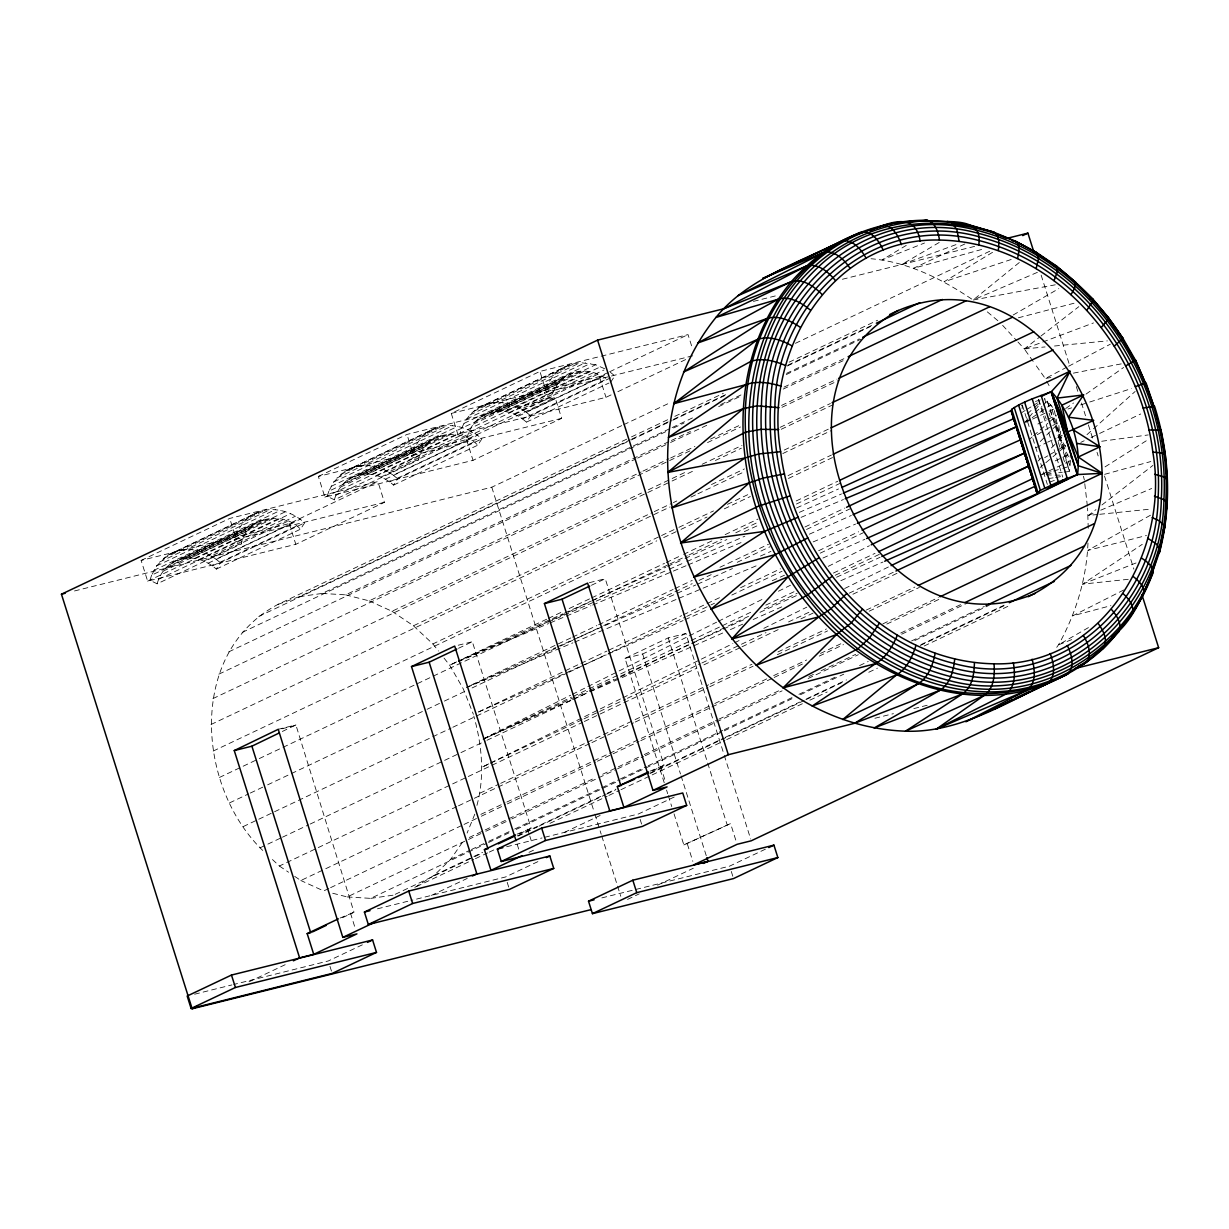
<?xml version="1.0" encoding="UTF-8"?>
<svg xmlns="http://www.w3.org/2000/svg" width="1229" height="1229" viewBox="0 0 1229 1229"><rect width="100%" height="100%" fill="white"/><g stroke="black" fill="none" stroke-linecap="round" stroke-linejoin="round"><path stroke-width="0.75" stroke-dasharray="5 3.75" d="M1087.972 543.049C1086.528 578.721 1075.897 613.701 1058.507 644.826L1056.356 647.837M1088.233 528.316L1087.588 507.961M1064.099 472.074L1069.476 471.46L1060.12 438.169L1060.489 431.149M1022.113 408.811L1022.344 405.109L1020.884 406.092M262.745 850.453C196.133 786.022 187.699 651.908 278.015 604.391L629.755 437.708M476.929 805.41C484.871 776.175 482.014 744.958 473.81 716.092M474.793 814.151L467.112 833.078M151.628 575.172L149.938 580.288L157.158 583.806L241.345 543.909C246.599 517.025 282.778 510.02 300.506 529.207L304.638 522.863C291.826 511.08 272.085 505.426 255.801 513.2L167.298 555.493L156.544 565.939L151.628 575.172L285.543 511.71M328.865 491.17L327.16 496.301L334.396 499.819L418.582 459.923C423.821 433.023 459.999 426.017 477.743 445.205L481.876 438.876C469.063 427.093 449.322 421.439 433.038 429.213L344.535 471.506L333.781 481.952L328.865 491.17L595.712 364.736L605.651 369.192M157.158 583.806C160.185 572.099 169.233 561.776 181.201 558.888L265.387 519.007M334.396 499.819C337.422 488.113 346.47 477.789 358.438 474.901L442.624 435.005M595.712 364.736L580.365 362.632L570.548 364.398L481.783 406.108C470.861 411.285 463.179 421.777 460.092 433.315L467.327 436.817C470.338 425.111 479.402 414.803 491.37 411.915L575.556 372.018C586.341 369.376 597.847 372.617 606.696 379.024L522.509 418.92C513.661 412.514 502.154 409.272 491.37 411.915M467.327 436.817L551.514 396.921C554.525 385.215 563.589 374.906 575.556 372.018M181.201 558.888C193.706 555.831 206.979 560.67 216.319 569.104L220.452 562.759L304.638 522.863M358.438 474.901C370.943 471.844 384.201 476.683 393.557 485.102L397.674 478.772L481.876 438.876M522.509 418.92L526.488 422.115L530.605 415.771L611.351 377.518M610.675 382.219L614.792 375.89L610.352 372.279M414.803 887.399L434.067 875.355L450.659 859.363L464.086 839.929M1025.631 421.532L1027.982 418.659M1029.165 417.215L1033.896 411.469M1035.079 410.04L1039.795 404.295M1040.256 441.549L1045.464 436.31M1046.755 435.005L1051.963 429.781M1053.253 428.475L1058.446 423.252M1037.967 461.105L1043.329 455.821M1051.394 447.909L1056.771 442.64M1058.123 441.319L1063.484 436.049M1024.448 422.96L1027.137 420.395M1035.202 412.683L1041.931 406.261M1043.267 404.986L1047.308 401.13L1054.006 408.95L1060.12 438.169L1070.106 466.175L1069.476 471.46L1047.308 401.13L1044.512 398.549L1046.831 405.862M1086.989 434.651L1135.15 391.467M1027.352 413.835L1033.067 408.735M1034.495 407.46L1040.226 402.375M1029.334 439.383L1032.176 436.909M1033.604 435.665L1047.815 423.298M1049.243 422.054L1056.341 415.878M1040.118 467.512L1044.404 463.901M1045.848 462.703L1051.563 457.91M1052.992 456.712L1065.881 445.912M1019.302 262.514L973.122 300.014C942.628 279.382 908.262 261.946 871.038 258.735M1062.778 468.326L1070.106 466.175L1070.336 460.783L1060.12 438.169L1064.975 434.359M1017.95 342L1024.325 348.944L1039.457 337.207M1040.978 336.024L1078.832 306.666M1097.85 514.475L1088.448 515.427L1095.945 509.62M1101.937 504.965L1152.879 465.438M1065.666 408.535L1073.501 402.989M1086.021 394.11L1123.613 367.471M1026 421.9L1030.639 418.705M1032.191 417.645L1038.382 413.39M1039.934 412.329L1046.14 408.074M1047.676 407.014L1050.78 404.879L1060.12 438.169L1066.127 447.556M1128.268 579.305L1082.565 584.128L1142.263 544.339M1105.04 466.882L1147.994 439.69M1021.898 412.514L1025.124 410.517M1026.737 409.518L1031.592 406.522M1033.205 405.524L1039.673 401.545M992.54 252.329L944.041 281.794L1011.237 259.473M906.265 245.401L882.145 259.872L924.531 243.004M1037.261 434.697L1043.605 430.949M1045.188 430.012L1057.877 422.515M939.202 242.466L901.717 264.512L956.823 244.325M1044.65 457.695L1047.861 455.805M1049.474 454.853L1055.895 451.074M1057.493 450.137L1065.528 445.405M1013.142 315.023L1058.799 288.631M1088.448 627.589L1058.507 644.826L1074.315 638.604M1150.482 515.212L1087.849 550.408L1146.457 535.506M255.801 513.2C244.878 518.377 237.197 528.869 234.124 540.391L241.345 543.909M433.038 429.213C422.115 434.375 414.434 444.883 411.362 456.405L418.582 459.923M565.97 366.211C555.047 371.388 547.366 381.881 544.278 393.418L551.514 396.921M1066.972 367.102L1045.295 378.563L1034.265 362.97M1068.646 366.227L1110.34 344.181M1123.721 589.997L1072.702 615.837L1110.908 605.651M483.074 739.013L570.655 695.199M572.361 694.339L586.11 687.457M587.831 686.596L687.426 636.776M689.146 635.915L716.615 622.181M718.335 621.321L764.699 598.124M778.433 591.241L790.462 585.234M828.238 566.339L869.456 545.722M488.712 763.885L481.829 767.28L582.331 719.656M490.432 763.04L621.121 698.656M622.842 697.811L732.883 643.597M734.604 642.752L741.486 639.357M763.839 628.342L806.823 607.157M844.661 588.522L889.366 566.508M282.347 731.47L295.882 724.926L354.013 912.241L340.156 918.8M141.12 560.424L229.731 518.423L377.887 481.584L384.416 502.323L295.805 544.309L147.649 581.148L141.12 560.424L289.276 523.585L377.887 481.584M318.357 476.422L406.968 434.436L555.124 397.597L561.653 418.336L473.042 460.322L324.886 497.161L318.357 476.422L466.498 439.598L555.124 397.597M611.074 394.908L605.974 397.336L457.818 434.16L451.273 413.436L539.9 371.435L688.04 334.611L692.403 348.421M167.298 555.493L260.394 511.387M344.535 471.506L437.632 427.4M477.466 408.52L570.548 364.398M163.319 558.473L265.218 510.189M340.556 474.471L442.44 426.202M473.488 411.485L575.372 363.2M159.724 561.96L270.196 509.62M336.961 477.973L447.433 425.633M469.893 414.972L580.365 362.632M156.544 565.939L275.296 509.682M333.781 481.952L452.518 425.695M466.713 418.966L585.45 362.693M153.84 570.364L280.427 510.388M331.077 486.377L457.664 426.402M464.009 423.375L590.581 363.4M173.059 562.191L261.193 520.359M350.296 478.204L438.43 436.372M483.227 415.202L571.362 373.37M169.402 564.664L253.589 524.768M346.639 480.677L430.826 440.781M479.571 417.676L563.758 377.779M185.579 558.12L269.765 518.223M362.816 474.133L447.003 434.236M495.748 411.147L579.934 371.25M166.099 567.66L250.286 527.763M343.337 483.658L427.523 443.761M476.268 420.671L560.455 380.775M190.096 557.951L274.282 518.054M367.333 473.964L451.519 434.067M500.249 410.962L584.436 371.066M163.18 571.116L247.367 531.22M340.418 487.114L424.604 447.218M473.349 424.128L557.536 384.231M194.658 558.381L278.845 518.484M371.895 474.394L456.082 434.498M504.827 411.408L589.014 371.511M147.649 581.148L290.582 513.661M324.886 497.161L600.751 366.672M199.236 559.41L283.423 519.514M376.473 475.423L460.66 435.527M509.405 412.422L593.592 372.541M158.679 579.243L242.866 539.347M335.916 495.256L420.103 455.36M468.848 432.255L553.035 392.358M171.614 553.096C184.258 547.074 199.482 549.071 211.296 556.076L295.482 516.18M348.852 469.094C361.495 463.087 376.719 465.084 388.533 472.09L472.719 432.193M481.783 406.108C494.427 400.101 509.636 402.083 521.465 409.088L603.931 370.006M203.753 561.023L287.939 521.127M380.99 477.036L465.176 437.14M513.906 414.035L598.093 374.138M451.273 413.436L599.429 376.596L607.956 372.571M609.661 371.757L688.04 334.611M211.296 556.076L215.997 559.164L300.183 519.268M388.533 472.09L393.234 475.162L477.42 435.281M521.465 409.088L526.166 412.176L608.632 373.094M208.147 563.205L292.333 523.308M385.384 479.202L469.57 439.306M518.3 416.216L602.487 376.32M212.356 565.893L296.542 525.997M389.593 481.906L473.779 442.01M216.319 569.104L300.506 529.207M393.557 485.102L477.743 445.205M526.488 422.115L608.954 383.033M617.895 391.682L686.059 359.375M964.842 243.972L913.485 268.306L982.923 249.118M74.493 590.965L491.784 487.206L621.92 425.541M623.656 424.727L670.496 402.528M795.424 343.321L991.496 250.409M631.491 436.879L667.885 419.642M674.813 416.354L723.328 393.357M789.172 362.156L877.552 320.277M278.015 604.391L299.354 596.649L630.308 439.813M632.044 438.983L671.894 420.103M673.63 419.273L727.338 393.833M787.989 365.09L872.897 324.855M258.751 616.451L629.571 440.719M631.291 439.905L671.157 421.009M672.877 420.195L724.864 395.554M787.251 365.996L870.424 326.576M299.354 596.649L322.121 593.438L670.404 428.383M672.125 427.569L694.662 416.892M720.655 404.571L741.44 394.724M786.499 373.37L859.271 338.881M242.159 632.428L666.686 431.256M673.615 427.969L684.015 423.037M718.673 406.615L741.195 395.938M786.253 374.584L860.761 339.281M322.121 593.438L345.626 594.851L669.651 441.303M671.372 440.474L690.437 431.44M784.01 387.104L844.646 358.361M228.732 651.862L635.931 458.893M637.667 458.064L668.853 443.285M670.588 442.471L706.967 425.219M783.211 389.086L845.598 359.529M345.626 594.851L369.146 600.858L641.185 471.936M642.921 471.122L668.914 458.801M670.65 457.987L694.907 446.48M710.5 439.091L739.95 425.126M781.536 405.432L836.995 379.147M218.885 674.153L690.191 450.797M707.52 442.578L740.442 426.985M782.028 407.275L839.207 380.176M369.146 600.858L391.99 611.274L641.507 493.029M648.436 489.741L686.55 471.675M702.143 464.285L741.993 445.405M780.123 427.339L830.374 403.527M212.909 698.61L670.358 481.829M672.079 481.015L694.615 470.338M715.401 460.476L741.394 448.17M781.245 429.274L833.231 404.648M391.99 611.274L413.436 625.776L652.553 512.462M654.289 511.633L671.618 503.429M673.354 502.6L676.81 500.971M711.468 484.533L744.39 468.94M784.24 450.06L829.298 428.706M210.989 724.511L670.158 506.916M690.959 497.054L696.152 494.596M697.888 493.781L744.666 471.598M782.796 453.547L831.311 430.549M413.436 625.776L432.854 643.935L659.835 536.366M661.571 535.537L677.164 528.147M678.9 527.333L713.557 510.911M727.414 504.336L749.951 493.659M788.066 475.592L831.388 455.068M213.185 751.073L656.762 540.852M663.691 537.58L679.284 530.191M681.02 529.361L707.013 517.04M724.342 508.837L750.335 496.516M788.45 478.45L833.508 457.096M458.509 648.282L472.335 641.722L531.158 828.285L517.332 834.844M591.426 585.281L605.252 578.736L664.075 765.298L650.249 771.843M546.675 619.201L458.309 661.079L562.974 613.824M548.411 618.387L562.267 611.812M569.196 608.524L589.997 598.677M591.733 597.847L664.505 563.358M666.241 562.544L681.834 555.155M683.57 554.325L713.02 540.376M725.141 534.63L758.078 519.022M796.192 500.956L837.779 481.246M219.423 777.465L257.537 759.399M259.273 758.585L550.377 620.63M552.113 619.815L668.207 564.787M669.943 563.973L687.272 555.754M688.993 554.94L721.915 539.331M735.787 532.771L758.308 522.095M796.423 504.028L839.745 483.504M570.809 637.943L466.759 687.241L555.938 647.483M572.545 637.114L596.818 625.607M598.554 624.793L673.123 589.444M674.859 588.63L692.204 580.411M719.948 567.26L768.509 544.247M804.934 526.995L844.815 508.084M1026.092 422.177L1031.008 419.842M1032.652 419.074L1047.431 412.068M1049.074 411.285L1054.006 408.95M229.531 802.906L248.581 793.873M250.317 793.058L265.91 785.669M267.645 784.839L425.326 710.116M427.062 709.302L442.655 701.897M444.391 701.083L465.176 691.236M472.105 687.948L558.749 646.884M560.485 646.07L576.078 638.681M577.814 637.851L602.072 626.36M603.792 625.546L692.173 583.667M699.101 580.38L711.222 574.634M737.216 562.314L770.137 546.705M806.531 529.469L849.854 508.929M478.603 711.868L563.619 671.572M565.355 670.742L579.243 664.167M580.979 663.337L607.003 651.017M608.739 650.187L681.619 615.652M683.355 614.823L719.795 597.555M740.611 587.692L780.523 568.781M818.698 550.684L858.61 531.773M1035.832 447.786L1045.956 442.993M1047.63 442.194L1056.064 438.2M1057.754 437.401L1064.498 434.206M243.173 826.61L257.045 820.035M258.766 819.221L451.104 728.075M452.84 727.245L567.199 673.062M568.935 672.232L610.521 652.522M612.257 651.708L685.029 617.219M686.765 616.405L709.287 605.728M711.023 604.898L714.479 603.255M731.808 595.051L782.059 571.239M820.189 553.173L863.495 532.649M664.228 782.735L625.023 658.36L668.223 637.897L685.859 633.503L723.697 753.515M1080.783 442.379L1084.208 440.765M1091.06 437.509L1097.896 434.267M1099.617 433.453L1140.696 413.989M625.023 658.36L642.659 653.982L685.859 633.503M1055.235 460.875L1061.841 457.741M1063.5 456.958L1068.462 454.607M570.824 700.315L483.151 739.167L571.546 697.166M573.282 696.351L689.469 641.277M691.205 640.463L720.686 626.498M722.422 625.669L751.902 611.704M765.775 605.129L795.255 591.149M833.416 573.067L875.033 553.342M1042.438 474.01L1047.354 471.69M1048.998 470.907L1055.573 467.788M1057.201 467.02L1063.776 463.901M1065.42 463.118L1070.336 460.783L1070.167 455.56M259.964 847.856L280.765 838.009M282.486 837.195L308.479 824.874M310.215 824.044L459.231 753.438M460.967 752.609L485.225 741.118M486.961 740.288L618.648 677.886M620.384 677.071L694.892 641.753M696.613 640.939L750.335 615.483M764.192 608.908L797.114 593.315M835.244 575.249L880.287 553.895M584.067 718.827L597.924 712.267M599.66 711.437L625.653 699.117M627.389 698.302L700.161 663.814M701.897 662.999L766.005 632.612M788.526 621.935L811.048 611.259M849.178 593.192L894.22 571.838M272.454 859.532L279.382 866.015L466.513 777.327M468.249 776.513L582.607 722.314M584.343 721.5L696.966 668.115M703.91 664.843L740.288 647.591M742.024 646.777L778.418 629.525M800.939 618.848L813.06 613.102M852.926 594.221L899.705 572.053M479.909 793.181L498.974 784.148M500.71 783.334L708.626 684.783M710.362 683.969L751.948 664.259M777.942 651.938L826.456 628.956M866.307 610.06L914.837 587.078M294.699 876.385L300.828 880.517L456.773 806.623M458.509 805.794L590.197 743.391M591.932 742.577L605.789 736.002M607.525 735.188L633.519 722.867M635.255 722.037L708.027 687.549M709.763 686.734L753.085 666.21M777.342 654.704L827.593 630.892M869.18 611.182L919.43 587.37M480.862 814.366L505.119 802.875M506.855 802.045L713.05 704.325M714.786 703.51L766.773 678.869M773.702 675.597L806.623 659.988M820.48 653.413L841.281 643.566M882.868 623.856L938.311 597.586M328.865 888.475L323.673 890.933L300.828 880.517M330.601 887.645L462.288 825.243M464.024 824.429L479.617 817.039M481.353 816.21L505.611 804.718M507.347 803.889L595.712 762.011M597.448 761.197L611.305 754.621M613.041 753.807L639.034 741.486M640.77 740.672L772.457 678.254M774.178 677.44L805.379 662.661M819.236 656.086L843.493 644.595M886.816 624.071L938.802 599.429M469.278 837.471L595.773 777.527M602.702 774.239L616.559 767.679M618.295 766.85L642.552 755.359M644.288 754.545L717.06 720.056M718.796 719.226L781.168 689.669M808.897 676.534L814.09 674.06M821.033 670.788L855.676 654.366M900.734 633.012L963.106 603.454M332.721 893.253L347.192 896.94L466.759 840.283M468.495 839.468L484.088 832.079M485.824 831.25L510.081 819.758M511.802 818.929L615.775 769.661M617.511 768.847L643.504 756.526M645.225 755.712L782.12 690.836M808.114 678.516L858.364 654.704M901.671 634.179L967.515 602.978M450.659 859.363L469.708 850.33M471.444 849.516L487.037 842.126M488.773 841.297L513.031 829.805M514.767 828.991L618.725 779.708M620.461 778.894L646.454 766.573M648.19 765.759L722.698 730.441M724.434 729.627L792.014 697.596M798.942 694.324L837.057 676.257M859.578 665.58L868.242 661.479M911.565 640.939L984.337 606.45M347.192 896.94L370.697 898.368L486.792 843.34M488.527 842.526L509.328 832.678M516.257 829.391L620.215 780.123M621.951 779.294L722.452 731.67M724.188 730.856L793.488 698.011M800.417 694.723L843.739 674.183M914.791 640.524L989.299 605.221M340.095 918.032L354.013 912.241M517.255 834.076L531.158 828.285M650.187 771.09L664.075 765.298M434.067 875.355L472.182 857.289M473.918 856.459L482.582 852.358M517.24 835.935L605.605 794.057M607.341 793.227L616.006 789.126M650.648 772.703L723.435 738.214M725.156 737.4L799.664 702.082M806.608 698.809L846.458 679.914M920.967 644.611L1004.139 605.19M395.2 894.328L473.18 857.381M474.901 856.552L481.845 853.264M518.223 836.027L537.288 826.994M539.024 826.165L604.868 794.963M606.588 794.149L615.253 790.047M649.911 773.625L804.135 700.53M805.855 699.716L843.985 681.649M920.229 645.517L1005.122 605.282M416.539 886.57L473.718 859.486M475.454 858.656L487.575 852.911M489.311 852.096L494.504 849.623M549.962 823.353L607.141 796.254M608.877 795.424L619.262 790.508M620.998 789.679L650.464 775.729M652.184 774.9L724.972 740.411M726.692 739.597L802.936 703.464M809.865 700.177L827.194 691.973M868.78 672.263L877.445 668.146M924.223 645.978L1010.868 604.929M249.026 981.833L288.277 963.229M431.44 895.388L467.22 878.428M564.357 832.402L600.151 815.441M528.977 852.342L534.169 849.884M362.355 944.824L328.281 960.97L233.725 984.475M537.887 861.637L505.503 876.984L410.962 900.488M674.229 797.022L638.435 813.982L543.879 837.487M674.045 813.828L683.846 844.922L730.564 823.584L736.555 842.587M683.846 844.922L730.564 823.584M627.512 899.413L639.218 893.882M657.592 885.172L693.279 868.258M765.406 849.178L729.611 866.138L601.488 897.984M1037.906 424.005L1046.186 420.103M1047.83 419.319L1056.11 415.417M483.12 739.136L587.585 691.282M589.321 690.483L613.701 679.314M620.66 676.119L721.653 629.862M723.389 629.064L746.034 618.694M759.952 612.319L796.515 595.558M836.565 577.215L880.102 557.275M564.726 613.025L590.872 601.181M592.624 600.382L665.857 567.199M667.608 566.4L683.293 559.287M685.045 558.504L726.892 539.531M744.328 531.635L758.278 525.305M796.638 507.93L838.485 488.958M557.689 646.7L571.669 640.447M573.421 639.664L695.783 584.973M697.519 584.19L732.484 568.566M760.459 556.061L770.936 551.375M809.389 534.185L851.344 515.443M478.634 711.99L579.996 666.656M581.747 665.872L606.22 654.934M607.971 654.151L683.109 620.553M684.86 619.769L707.581 609.615M772.242 580.702L784.486 575.233M822.923 558.043L864.878 539.285M572.576 699.547L588.353 692.557M590.104 691.773L723.374 632.72M730.395 629.617L742.669 624.178M753.177 619.508L782.996 606.312M840.866 580.672L882.944 562.022M458.432 661.34L546.29 622.949M548.057 622.181L667.547 569.964M669.298 569.196L685.121 562.283M686.873 561.515L744.866 536.167M799.342 512.355L841.512 493.935M1037.368 272.362L973.122 300.014L1055.281 284.805M1088.448 515.427L1093.718 513.184M1100.738 510.189L1151.634 488.497M458.478 661.463L548.533 623.579M550.3 622.842L590.919 605.759M592.685 605.021L686.274 565.647M688.04 564.894L742.777 541.866M801.062 517.363L843.432 499.527M466.82 687.41L572.852 642.859M574.619 642.122L677.102 599.076M678.869 598.323L758.385 564.925M813.152 541.912L855.568 524.092M1082.565 584.128L1136.963 562.605M1033.159 361.418L1024.325 348.944L1093.487 322.935M1049.627 482.106L1054.851 480.262M1067.97 409.011L1071.596 407.844M1080.644 404.94L1087.895 402.605M1089.708 402.021L1131.371 388.61M1035.417 401.453L1040.886 399.717M1040.794 474.793L1044.45 473.718M1046.278 473.18L1051.778 471.567M1053.606 471.03L1060.934 468.863M1104.656 474.333L1150.805 461.536M1018.38 317.789L1075.098 302.964M753.454 301.382L777.542 295.39M842.403 279.26L975.949 246.061M692.726 355.795L546.429 392.174L539.9 371.435M561.653 418.336L413.512 455.16L406.968 434.436M384.416 502.323L236.275 539.147L229.731 518.423M589.382 582.669L605.252 578.736M458.217 645.225L472.335 641.722M278.246 729.304L295.882 724.926M281.856 728.812L295.974 725.294M874.91 718.258L893.437 713.65M913.823 708.58L928.648 704.908M506.655 846.75L542.02 837.963M377.441 908.815L409.088 900.949M194.628 994.2L231.866 984.936M1050.918 377.472L1045.295 378.563L1050.472 388.226M1073.378 373.14L1122.077 363.723M1048.168 478.634L1053.791 477.743M1055.65 477.451L1063.131 476.253M370.697 898.368L393.464 895.142M1101.706 441.257L1148.239 434.928M1046.171 474.164L1051.548 473.549M1058.722 472.704L1062.302 472.289M1099.725 514.29L1150.498 509.129M1024.325 348.944L1045.08 346.931M1054.513 346.01L1107.36 340.879M1046.386 474.916L1063.162 475.254M1047.308 401.13L1060.12 438.169L1062.993 439.951M279.382 866.015L288.569 872.237M526.166 412.176L530.605 415.771M393.234 475.162L397.674 478.772M215.997 559.164L220.452 562.759M987.317 311.874L1000.083 322.566M1002.634 325.347L1016.675 340.617M432.854 643.935L438.446 651.017M444.038 658.099L449.645 665.181L463.287 688.885L473.395 714.326M1038.474 399.579L1046.217 418.966M1041.163 275.142L1069.967 366.457M1076.297 386.551L1078.601 393.864M1081.474 402.989L1085.514 415.771M1088.387 424.911L1092.996 439.521M1097.021 452.303L1098.173 455.959M1104.518 476.038L1133.875 569.181M1049.136 413.174L1050.288 416.846M1058.369 442.44L1060.673 449.768M1062.977 457.08L1065.282 464.393M1038.336 399.609L1062.762 477.129M1022.344 405.109L1047.354 484.41M724.265 755.343L750.642 838.977M599.429 376.596L605.974 397.336M668.223 637.897L727.046 824.459M731.301 871.469L732.976 876.799M642.659 653.982L680.497 773.993M681.066 775.806L706.291 855.814M687.364 844.046L692.818 861.329M660.557 766.174L665.457 781.721M666.548 790.063L667.7 793.719M668.269 795.547L671.725 806.516M640.109 819.313L642.352 826.426M491.784 487.206L594.283 812.308M594.867 814.136L601.196 834.214M601.78 836.043L620.783 896.31M466.498 439.598L473.042 460.322M527.625 829.16L529.253 834.337M529.807 836.073L531.988 842.986M517.179 844.308L519.483 851.574M507.193 882.314L509.436 889.412M289.276 523.585L295.805 544.309M329.956 966.301L331.63 971.632M350.48 913.116L355.319 928.694M1083.44 476.268L1084.347 479.971M1084.777 483.704L1087.373 506.102M1058.86 425.495L1060.12 438.169M456.573 661.893L449.645 665.181L456.62 662.032"/><path stroke-width="1.5" d="M974.397 662.631C974.336 673.891 972.185 687.579 962.015 694.201L905.527 731.194C715.539 724.234 595.65 465.899 715.954 317.42C747.601 278.399 797.575 263.329 840.774 241.345C866.798 227.78 895.91 220.437 925.268 220.221C935.008 220.329 938.28 232.173 939.478 240.054C1051.717 242.128 1139.836 345.533 1152.833 452.134C1170.208 550.945 1102.843 666.671 994 663.814C881.746 661.724 793.642 558.335 780.63 451.719C763.255 352.907 830.62 237.182 939.478 240.054M883.298 250.363C879.78 242.405 874.172 233.802 865.139 231.774C836.319 239.932 811.048 259.227 791.276 281.718C722.683 364.69 732.192 489.695 788.188 576.678C839.791 661.386 948.773 721.515 1046.893 683.985C1074.699 671.864 1102.782 654.458 1119.926 629.048C1120.802 621.597 1116.178 614.869 1111.523 609.523M978.76 244.725C983.876 214.138 943.089 224.185 925.268 220.221M1125.656 365.935L1135.535 360.158L1145.566 383.433L1144.245 384.139M1028.197 596.71C1192.791 517.071 1054.052 231.713 889.673 314.532M891.086 565.647L1077.541 474.548C1081.197 444.913 1071.673 413.666 1051.394 391.636C1037.998 396.982 1023.619 400.977 1011.713 409.349L1011.098 410.701L841.973 487.375M954.703 659.128C953.566 670.542 950.217 683.739 939.97 690.299L874.096 727.983L962.015 694.201M1166.659 507.147L1164.309 529.146L1159.515 552.174L1158.256 553.711M998.317 250.486C998.962 244.356 1000.114 234.816 993.124 231.912L971.371 225.506L947.19 221.543L973.368 226.336L994.952 232.696M935.146 653.367C932.872 664.781 928.387 677.379 918.063 683.846L854.524 723.328L728.305 754.714L652.983 790.401L587.616 583.114L544.416 603.593L609.784 810.879L608.678 811.401M1017.52 258.459C1018.949 252.99 1021.176 240.761 1012.542 240.792M1159.515 552.174L1160.007 550.423C1172.082 503.107 1169.225 452.702 1154.569 406.307L1143.108 408.074M1141.526 558.043C1146.718 561.545 1154.722 566.876 1152.495 574.158C1142.11 595.973 1132.493 622.089 1112.276 636.514M915.943 645.409C912.502 656.655 906.941 668.576 896.555 674.921L842.741 719.533L918.063 683.846M1166.859 505.319L1167.197 478.588L1165.2 454.407L1160.975 430.227L1148.961 429.981M1036.17 268.536L1038.566 258.382L1036.738 252.636L1016.153 241.498L993.124 231.912L971.018 225.982M1167.104 480.954L1166.044 477.482L1154.661 474.286M897.293 635.316C892.669 646.254 886.124 657.392 875.662 663.614L812.185 706.06L896.555 674.921M1152.848 570.056C1125.38 652.092 1032.806 703.541 948.849 680.436C862.251 659.205 795.747 585.419 769.4 502.062C743.822 422.73 755.451 325.854 818.453 266.877C877.076 210.804 971.755 211.419 1037.814 253.927M1131.725 614.223L1142.018 596.572L1150.436 577.522M1153.048 572.222C1127.27 647.207 1047.891 699.347 968.544 687.672C888.552 677.548 821.033 620.077 784.64 550.008C747.862 479.018 739.781 390.192 776.19 317.405C807.284 252.821 880.348 212.417 951.63 222.48L956.838 229.439L959.081 241.237M1077.234 474.655L1051.087 391.744L1078.294 457.019L1102.152 473.303L1077.541 474.548L1058.353 481.829L1040.364 490.356L1037.245 493.643L884.696 561.238M1054.067 280.642L1057.524 271.21L1056.494 265.986L1036.738 252.636L1014.509 240.776M895.956 571.024L1102.152 473.303L1078.309 465.76L1056.986 398.135L1069.967 371.219L839.515 480.431M879.396 623.226L869.548 637.897L858.088 648.666L783.103 687.841L836.657 634.425L851.313 622.857L862.466 609.246M1070.997 294.607L1074.484 288.538L1075.836 282.393L1056.494 265.986L1053.407 265.602M1056.986 398.135L1083.609 394.924L1068.523 417.215L1093.718 420.364L1067.648 431.947L1051.394 391.636L1069.967 371.219M1095.039 302.595L1074.008 281.011L1092.627 298.739L1108.604 317.789L1122.953 338.328L1114.273 346.163M1117.791 631.814L1109.372 641.246M1142.018 596.572C1147.778 589.352 1138.837 580.902 1133.322 576.631M1086.789 310.307L1092.95 300.859L1092.627 298.739L1090 298.785M994 663.814C994.968 674.782 994.046 688.854 983.968 695.537L905.527 731.194C964.442 733.16 1014.033 696.843 1066.111 675.105C1075.836 668.53 1071.642 654.274 1067.325 645.578M1163.08 530.575L1164.769 527.579L1166.951 502.507L1163.924 499.681L1154.43 496.178M846.673 593.546L830.881 608.816L818.975 616.835L756.142 665.288L836.657 634.425M1135.304 386.659L1146.058 382.895L1154.246 407.275L1146.181 385.138M1047.016 489.019L1063.899 480.723L1066.326 478.05M818.975 616.835L731.9 638.896L788.188 576.678L819.19 557.689M1104.395 646.439L1084.101 663.86L1077.265 667.286M1119.097 631.445L1102.72 648.943L1097.297 652.046M1101.276 327.559L1108.881 318.372L1098.496 306.712M832.202 576.293L808.283 594.467L731.9 638.896M798.159 517.209L764.638 531.343L680.589 543.034L749.337 482.797L762.994 478.142L784.501 473.872M807.806 537.918L775.438 554.54L710.93 609.277L788.188 576.678M780.63 451.719L758.769 453.947L745.004 457.987L667.777 472.412L743.207 408.658L757.018 405.847L779.032 407.675M781.306 386.259C769.984 382.726 757.218 380.544 745.773 384.677L673.676 403.711L757.663 339.373C769.2 335.502 781.767 340.203 791.937 345.81M1032.099 659.22C1034.91 669.267 1036.539 683.708 1026.645 690.391L936.344 729.104L983.968 695.537M1068.231 673.661L993.431 709.348L998.117 706.107M1145.566 383.433L1135.535 360.158M745.773 384.677L668.376 437.432L743.207 408.658M745.004 457.987L671.879 507.884L749.337 482.797M1128.775 617.188C1138.208 611.259 1129.282 598.922 1123.275 593.853M764.638 531.343L693.694 577.092L775.438 554.54M800.14 327.221C790.723 320.754 778.418 314.793 766.865 318.557L683.524 372.003L757.663 339.373M898.338 310.43C747.877 393.587 876.169 660.649 1035.125 593.423M673.676 403.711L750.612 361.495C762.103 357.501 774.823 360.942 785.623 365.566M810.188 310C801.569 302.795 789.679 295.621 778.111 299.262L697.719 343.029L766.865 318.557M876.891 227.872C892.484 221.174 910.858 221.881 927.649 220.298M667.777 472.412L745.604 432.132L761.197 429.32L778.802 429.566M590.842 909.675L192.17 1008.779L61.45 594.206L597.586 340.126L723.804 308.756L806.224 266.109C817.731 262.622 828.484 272.131 835.29 280.396M1026.645 690.391L965.871 721.776L1046.893 683.985M866.138 258.29C861.452 249.886 853.848 240.254 843.263 240.607L825.304 251.837L737.799 295.743L806.224 266.109M936.344 729.104L1005.599 694.262C1015.584 687.564 1015.231 673.246 1013.295 662.661M993.431 709.348L1012.25 699.9M1015.676 698.18L1029.364 691.312M871.177 544.862L1029.165 465.822L1027.674 460.952M859.993 232.465L762.794 278.507L862.451 231.743M299.615 957.867L234.263 750.566L278.246 729.304L342.814 937.389L356.932 933.886L313.733 954.349L299.615 957.867L293.393 960.817M234.263 750.566L251.899 746.187L278.968 733.098M821.94 294.33C814.212 286.541 802.829 278.169 791.276 281.718L715.954 317.42L778.111 299.262M1022.728 235.599L1027.92 233.141L1033.681 251.407M876.354 323.212L919.676 302.672M862.727 337.238L942.443 299.461M848.118 356.717L965.948 300.875M838.716 378.332L989.468 306.881M832.11 402.697L1012.312 317.297M831.034 427.876L1033.758 331.815M833.124 454.254L1053.176 349.958M472.335 876.016L476.852 873.865L411.5 666.579L454.699 646.101L516.042 840.667M411.5 666.579L429.136 662.201L456.773 649.096M544.416 603.593L562.052 599.199L589.705 586.095M680.589 543.034L758.539 506.164L790.37 495.779M1041.639 396.26L1051.394 391.636M846.551 507.27L1016.491 426.724L1037.245 493.643L1033.282 480.109M1083.609 394.924L1061.948 405.186L1067.648 431.947M862.082 530.129L1025.186 452.825L1021.437 441.303M878.505 551.698L1032.836 478.557L1029.687 467.65M1078.294 457.019L1099.955 446.757L1073.455 429.966M918.293 585.434L1100.232 499.22M940.047 596.756L1094.256 523.677M964.842 602.625L1084.408 545.968M986.073 605.636L1070.981 565.401M313.733 954.349L307.189 933.625L338.359 918.862M522.064 855.63L490.955 870.362L484.426 849.638L515.535 834.89M609.784 810.879L623.886 807.376L617.357 786.637L648.451 771.904M312.443 931.935L326.299 925.36M498.313 843.847L513.876 836.473M617.357 786.637L634.702 779.217M638.158 777.573L648.528 772.657M1009.332 602.732L1054.39 581.378M231.482 975.058L187.177 996.043L191.094 1008.487L332.199 973.414L376.504 952.414L372.587 939.97L231.482 975.058L235.415 987.486L191.094 1008.487M364.414 912.056L408.719 891.056L549.824 855.983L553.741 868.411L509.436 889.412L368.331 924.5L364.414 912.056L370.006 910.674M497.346 849.07L541.651 828.069L682.74 792.982L686.673 805.425L642.352 826.426L501.263 861.498L497.346 849.07L502.922 847.672M368.331 924.5L412.652 903.499L553.741 868.411M501.263 861.498L545.568 840.498L686.673 805.425M192.17 1008.779L197.331 1006.336M342.814 937.389L375.198 922.042M623.886 807.376L667.086 786.898L652.983 790.401M367.471 942.397L372.587 939.97M546.413 857.596L549.824 855.983M588.522 901.21L632.827 880.21L773.932 845.137L777.849 857.565L733.544 878.566L592.439 913.654L588.522 901.21L594.083 899.828M592.439 913.654L636.76 892.653L777.849 857.565M703.495 863.419L708.012 861.268L706.875 857.642M1141.941 594.759L1158.64 647.714L751.211 840.805L737.108 844.308L693.909 864.786L708.012 861.268M768.816 847.564L773.932 845.137M881.838 556.491L1035.048 486.3L1011.114 410.732L1037.245 493.612L1013.725 418.674L843.278 493.167M853.095 514.659L1020.9 439.659L1013.725 418.674M866.629 538.502L1029.165 465.822M869.871 230.683C890.211 222.003 915.513 211.803 920.168 241.191M762.794 278.507L822.785 252.606M1078.908 666.087L1086.19 662.431L1104.256 646.946C1107.728 638.834 1102.905 630.001 1098.173 623.456M845.199 498.79L1016.491 426.724M857.335 523.354L1025.186 452.825L1026.676 457.71M1063.899 480.723L1067.771 479.172L1062.378 480.278M723.804 308.756L791.276 281.718M854.524 723.328L939.97 690.299M783.103 687.841L875.662 663.614M1007.503 238.211L1027.92 233.141M61.45 594.206L65.183 593.269M1075.114 668.484L1158.64 647.714M484.426 849.638L487.959 848.763L429.136 662.201M307.189 933.625L310.722 932.75L251.899 746.187M235.415 987.486L376.504 952.414M906.695 221.881L919.307 221.143M1033.405 252.068L1035.264 252.006L1057.339 267.139M1152.833 452.134L1162.219 452.994L1165.2 454.407L1165.077 456.312L1163.233 445.743M1076.758 443.377L1099.955 446.757M1152.157 517.593L1158.962 520.681L1164.447 525.889L1159.73 548.487L1151.204 575.802L1160.007 550.423L1156.919 544.324L1147.84 538.302M991.066 231.882L1005.936 238.057M1025.186 452.825L1024.387 452.487L1032.836 478.557M1055.173 265.464C1081.981 285.589 1104.963 310.522 1123.091 338.697M850.069 268.337C844.507 260.118 836.027 251.284 825.304 251.837C633.596 397.597 817.147 761.719 1049.044 682.525C1056.064 674.552 1053.606 662.539 1050.165 653.505M1107.698 317.681L1115.963 329.51M1118.021 332.475L1122.953 338.328L1135.519 360.281M1123.06 339.957L1133.921 358.822M1083.394 635.531C1087.726 642.752 1091.644 652.138 1087.803 660.372C970.572 743.683 814.981 648.682 770.414 528.716C720.655 419.565 755.866 257.276 885.264 225.414C894.005 227.688 898.645 236.721 901.379 244.632M1160.975 430.227L1161.39 435.174M1078.309 465.76L1051.087 391.744L1077.541 474.548M1041.117 395.415L1067.264 478.327M1032.206 398.918L1058.353 481.829M1024.617 402.144L1050.764 485.071M1018.564 405.017L1044.711 487.928M1014.217 407.444L1040.364 490.356M1011.713 409.349L1037.86 492.276M597.586 340.126L728.305 754.714M562.052 599.199L620.875 785.761M632.827 880.21L636.76 892.653M541.651 828.069L545.568 840.498M408.719 891.056L412.652 903.499M1156.105 414.25L1160.299 429.92M1162.004 438.707L1162.619 442.225M1165.706 463.886L1166.49 473.365M761.442 405.739C754.79 523.953 833.293 647.161 950.662 676.595C1063.392 706.644 1163.802 612.272 1165.799 501.079C1172.451 382.849 1093.964 259.642 976.579 230.222C863.849 200.158 763.455 294.53 761.442 405.739M765.99 405.862C759.445 522.202 836.688 643.443 952.198 672.417C1062.194 702.542 1162.695 608.34 1163.924 499.681C1170.454 383.34 1093.211 262.1 977.7 233.141C867.705 203 767.219 297.203 765.99 405.862M770.522 406.231C764.1 520.497 839.96 639.572 953.412 668.023C1061.441 697.611 1160.13 605.098 1161.344 498.375C1167.765 384.124 1091.905 265.049 978.453 236.598C870.424 207.01 771.735 299.523 770.522 406.231M774.915 406.845C768.617 518.884 843.002 635.654 954.257 663.552C1060.181 692.557 1156.965 601.857 1158.148 497.207C1164.447 385.153 1090.046 268.398 978.806 240.5C872.882 211.48 776.098 302.196 774.915 406.845"/></g></svg>
